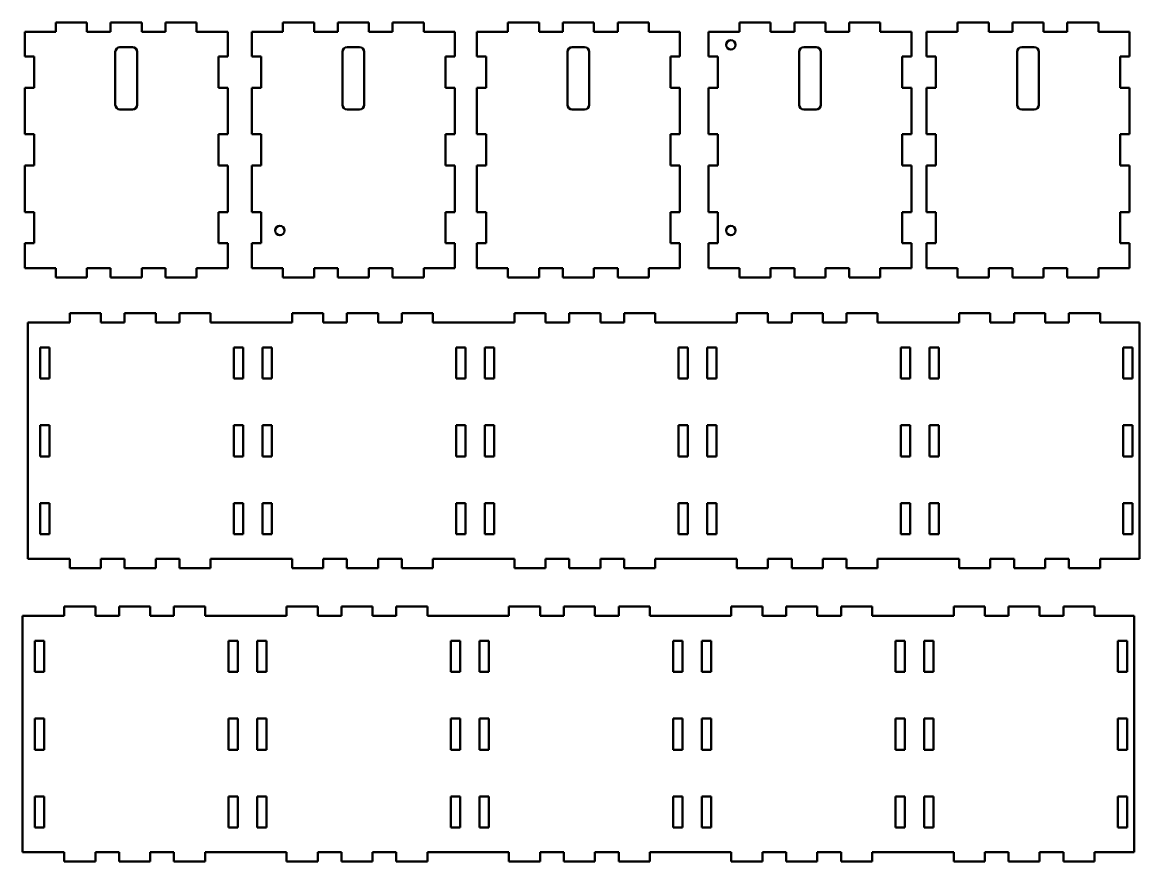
# Model space of a CAD drawing. Header units: millimetres. Extents: x 20 to 825, y 19 to 524.
# Drawn here: x 20.3 to 379.5, y 252.4 to 522.2 of the extents above; entities that cross this region are included whole.
import ezdxf

# ---------------------------------------------------------------- set-up
doc = ezdxf.new("R2010")
doc.units = ezdxf.units.MM
doc.layers.add('Visible (ANSI)', color=7, linetype='Continuous', lineweight=50)

msp = doc.modelspace()

# ---------------------------------------------------------------- linework, layer by layer
at = {"layer": 'Visible (ANSI)'}
for p, q in [((31.02, 522.17), (31.02, 519.17)), ((41.02, 522.17), (31.02, 522.17)), ((41.02, 519.17), (41.02, 522.17)), ((48.66, 522.17), (48.66, 519.17)), ((58.66, 522.17), (48.66, 522.17)), ((58.66, 519.17), (58.66, 522.17)), ((66.3, 522.17), (66.3, 519.17)), ((76.3, 522.17), (66.3, 522.17)), ((76.3, 519.17), (76.3, 522.17)), ((104.06, 522.17), (104.06, 519.17)), ((114.06, 522.17), (104.06, 522.17)), ((114.06, 519.17), (114.06, 522.17)), ((121.7, 522.17), (121.7, 519.17)), ((131.7, 522.17), (121.7, 522.17)), ((131.7, 519.17), (131.7, 522.17)), ((139.34, 522.17), (139.34, 519.17)), ((149.34, 522.17), (139.34, 522.17)), ((149.34, 519.17), (149.34, 522.17)), ((176.42, 522.17), (176.42, 519.17)), ((186.42, 522.17), (176.42, 522.17)), ((186.42, 519.17), (186.42, 522.17)), ((194.06, 522.17), (194.06, 519.17)), ((204.06, 522.17), (194.06, 522.17)), ((204.06, 519.17), (204.06, 522.17)), ((211.7, 522.17), (211.7, 519.17)), ((221.7, 522.17), (211.7, 522.17)), ((221.7, 519.17), (221.7, 522.17)), ((250.87, 522.17), (250.87, 519.17)), ((260.87, 522.17), (250.87, 522.17)), ((260.87, 519.17), (260.87, 522.17)), ((268.51, 522.17), (268.51, 519.17)), ((278.51, 522.17), (268.51, 522.17)), ((278.51, 519.17), (278.51, 522.17)), ((286.15, 522.17), (286.15, 519.17)), ((296.15, 522.17), (286.15, 522.17)), ((296.15, 519.17), (296.15, 522.17)), ((321, 522.17), (321, 519.17)), ((331, 522.17), (321, 522.17)), ((331, 519.17), (331, 522.17)), ((338.64, 522.17), (338.64, 519.17)), ((348.64, 522.17), (338.64, 522.17)), ((348.64, 519.17), (348.64, 522.17)), ((356.28, 522.17), (356.28, 519.17)), ((366.28, 522.17), (356.28, 522.17)), ((366.28, 519.17), (366.28, 522.17)), ((21.02, 519.17), (21.02, 511.17)), ((31.02, 519.17), (21.02, 519.17)), ((48.66, 519.17), (41.02, 519.17)), ((66.3, 519.17), (58.66, 519.17)), ((86.3, 519.17), (76.3, 519.17)), ((86.3, 511.17), (86.3, 519.17)), ((94.06, 519.17), (94.06, 511.17)), ((104.06, 519.17), (94.06, 519.17)), ((121.7, 519.17), (114.06, 519.17)), ((139.34, 519.17), (131.7, 519.17)), ((159.34, 519.17), (149.34, 519.17)), ((159.34, 511.17), (159.34, 519.17)), ((166.42, 519.17), (166.42, 511.17)), ((176.42, 519.17), (166.42, 519.17)), ((194.06, 519.17), (186.42, 519.17)), ((211.7, 519.17), (204.06, 519.17)), ((231.7, 519.17), (221.7, 519.17)), ((231.7, 511.17), (231.7, 519.17)), ((240.87, 519.17), (240.87, 511.17)), ((250.87, 519.17), (240.87, 519.17)), ((268.51, 519.17), (260.87, 519.17)), ((286.15, 519.17), (278.51, 519.17)), ((306.15, 519.17), (296.15, 519.17)), ((306.15, 511.17), (306.15, 519.17)), ((311, 519.17), (311, 511.17)), ((321, 519.17), (311, 519.17)), ((338.64, 519.17), (331, 519.17)), ((356.28, 519.17), (348.64, 519.17)), ((376.28, 519.17), (366.28, 519.17)), ((376.28, 511.17), (376.28, 519.17)), ((51.66, 514.17), (55.66, 514.17)), ((124.7, 514.17), (128.7, 514.17)), ((197.06, 514.17), (201.06, 514.17)), ((271.51, 514.17), (275.51, 514.17)), ((341.64, 514.17), (345.64, 514.17)), ((21.02, 511.17), (24.02, 511.17)), ((24.02, 511.17), (24.02, 501.17)), ((50.16, 495.67), (50.16, 512.67)), ((57.16, 512.67), (57.16, 495.67)), ((83.3, 511.17), (86.3, 511.17)), ((83.3, 501.17), (83.3, 511.17)), ((94.06, 511.17), (97.06, 511.17)), ((97.06, 511.17), (97.06, 501.17)), ((123.2, 495.67), (123.2, 512.67)), ((130.2, 512.67), (130.2, 495.67)), ((156.34, 511.17), (159.34, 511.17)), ((156.34, 501.17), (156.34, 511.17)), ((166.42, 511.17), (169.42, 511.17)), ((169.42, 511.17), (169.42, 501.17)), ((195.56, 495.67), (195.56, 512.67)), ((202.56, 512.67), (202.56, 495.67)), ((228.7, 511.17), (231.7, 511.17)), ((228.7, 501.17), (228.7, 511.17)), ((240.87, 511.17), (243.87, 511.17)), ((243.87, 511.17), (243.87, 501.17)), ((270.01, 495.67), (270.01, 512.67)), ((277.01, 512.67), (277.01, 495.67)), ((303.15, 511.17), (306.15, 511.17)), ((303.15, 501.17), (303.15, 511.17)), ((311, 511.17), (314, 511.17)), ((314, 511.17), (314, 501.17)), ((340.14, 495.67), (340.14, 512.67)), ((347.14, 512.67), (347.14, 495.67)), ((373.28, 511.17), (376.28, 511.17)), ((373.28, 501.17), (373.28, 511.17)), ((21.02, 501.17), (21.02, 486.17)), ((24.02, 501.17), (21.02, 501.17)), ((86.3, 501.17), (83.3, 501.17)), ((86.3, 486.17), (86.3, 501.17)), ((94.06, 501.17), (94.06, 486.17)), ((97.06, 501.17), (94.06, 501.17)), ((159.34, 501.17), (156.34, 501.17)), ((159.34, 486.17), (159.34, 501.17)), ((166.42, 501.17), (166.42, 486.17)), ((169.42, 501.17), (166.42, 501.17)), ((231.7, 501.17), (228.7, 501.17)), ((231.7, 486.17), (231.7, 501.17)), ((240.87, 501.17), (240.87, 486.17)), ((243.87, 501.17), (240.87, 501.17)), ((306.15, 501.17), (303.15, 501.17)), ((306.15, 486.17), (306.15, 501.17)), ((311, 501.17), (311, 486.17)), ((314, 501.17), (311, 501.17)), ((376.28, 501.17), (373.28, 501.17)), ((376.28, 486.17), (376.28, 501.17)), ((55.66, 494.17), (51.66, 494.17)), ((128.7, 494.17), (124.7, 494.17)), ((201.06, 494.17), (197.06, 494.17)), ((275.51, 494.17), (271.51, 494.17)), ((345.64, 494.17), (341.64, 494.17)), ((21.02, 486.17), (24.02, 486.17)), ((24.02, 486.17), (24.02, 476.17)), ((83.3, 486.17), (86.3, 486.17)), ((83.3, 476.17), (83.3, 486.17)), ((94.06, 486.17), (97.06, 486.17)), ((97.06, 486.17), (97.06, 476.17)), ((156.34, 486.17), (159.34, 486.17)), ((156.34, 476.17), (156.34, 486.17)), ((166.42, 486.17), (169.42, 486.17)), ((169.42, 486.17), (169.42, 476.17)), ((228.7, 486.17), (231.7, 486.17)), ((228.7, 476.17), (228.7, 486.17)), ((240.87, 486.17), (243.87, 486.17)), ((243.87, 486.17), (243.87, 476.17)), ((303.15, 486.17), (306.15, 486.17)), ((303.15, 476.17), (303.15, 486.17)), ((311, 486.17), (314, 486.17)), ((314, 486.17), (314, 476.17)), ((373.28, 486.17), (376.28, 486.17)), ((373.28, 476.17), (373.28, 486.17)), ((21.02, 476.17), (21.02, 461.17)), ((24.02, 476.17), (21.02, 476.17)), ((86.3, 476.17), (83.3, 476.17)), ((86.3, 461.17), (86.3, 476.17)), ((94.06, 476.17), (94.06, 461.17)), ((97.06, 476.17), (94.06, 476.17)), ((159.34, 476.17), (156.34, 476.17)), ((159.34, 461.17), (159.34, 476.17)), ((166.42, 476.17), (166.42, 461.17)), ((169.42, 476.17), (166.42, 476.17)), ((231.7, 476.17), (228.7, 476.17)), ((231.7, 461.17), (231.7, 476.17)), ((240.87, 476.17), (240.87, 461.17)), ((243.87, 476.17), (240.87, 476.17)), ((306.15, 476.17), (303.15, 476.17)), ((306.15, 461.17), (306.15, 476.17)), ((311, 476.17), (311, 461.17)), ((314, 476.17), (311, 476.17)), ((376.28, 476.17), (373.28, 476.17)), ((376.28, 461.17), (376.28, 476.17)), ((21.02, 461.17), (24.02, 461.17)), ((24.02, 461.17), (24.02, 451.17)), ((83.3, 461.17), (86.3, 461.17)), ((83.3, 451.17), (83.3, 461.17)), ((94.06, 461.17), (97.06, 461.17)), ((97.06, 461.17), (97.06, 451.17)), ((156.34, 461.17), (159.34, 461.17)), ((156.34, 451.17), (156.34, 461.17)), ((166.42, 461.17), (169.42, 461.17)), ((169.42, 461.17), (169.42, 451.17)), ((228.7, 461.17), (231.7, 461.17)), ((228.7, 451.17), (228.7, 461.17)), ((240.87, 461.17), (243.87, 461.17)), ((243.87, 461.17), (243.87, 451.17)), ((303.15, 461.17), (306.15, 461.17)), ((303.15, 451.17), (303.15, 461.17)), ((311, 461.17), (314, 461.17)), ((314, 461.17), (314, 451.17)), ((373.28, 461.17), (376.28, 461.17)), ((373.28, 451.17), (373.28, 461.17)), ((21.02, 451.17), (21.02, 443.17)), ((24.02, 451.17), (21.02, 451.17)), ((86.3, 451.17), (83.3, 451.17)), ((86.3, 443.17), (86.3, 451.17)), ((94.06, 451.17), (94.06, 443.17)), ((97.06, 451.17), (94.06, 451.17)), ((159.34, 451.17), (156.34, 451.17)), ((159.34, 443.17), (159.34, 451.17)), ((166.42, 451.17), (166.42, 443.17)), ((169.42, 451.17), (166.42, 451.17)), ((231.7, 451.17), (228.7, 451.17)), ((231.7, 443.17), (231.7, 451.17)), ((240.87, 451.17), (240.87, 443.17)), ((243.87, 451.17), (240.87, 451.17)), ((306.15, 451.17), (303.15, 451.17)), ((306.15, 443.17), (306.15, 451.17)), ((311, 451.17), (311, 443.17)), ((314, 451.17), (311, 451.17)), ((376.28, 451.17), (373.28, 451.17)), ((376.28, 443.17), (376.28, 451.17)), ((21.02, 443.17), (31.02, 443.17)), ((31.02, 443.17), (31.02, 440.17)), ((41.02, 443.17), (48.66, 443.17)), ((41.02, 440.17), (41.02, 443.17)), ((48.66, 443.17), (48.66, 440.17)), ((58.66, 443.17), (66.3, 443.17)), ((58.66, 440.17), (58.66, 443.17)), ((66.3, 443.17), (66.3, 440.17)), ((76.3, 443.17), (86.3, 443.17)), ((76.3, 440.17), (76.3, 443.17)), ((94.06, 443.17), (104.06, 443.17)), ((104.06, 443.17), (104.06, 440.17)), ((114.06, 443.17), (121.7, 443.17)), ((114.06, 440.17), (114.06, 443.17)), ((121.7, 443.17), (121.7, 440.17)), ((131.7, 443.17), (139.34, 443.17)), ((131.7, 440.17), (131.7, 443.17)), ((139.34, 443.17), (139.34, 440.17)), ((149.34, 443.17), (159.34, 443.17)), ((149.34, 440.17), (149.34, 443.17)), ((166.42, 443.17), (176.42, 443.17)), ((176.42, 443.17), (176.42, 440.17)), ((186.42, 443.17), (194.06, 443.17)), ((186.42, 440.17), (186.42, 443.17)), ((194.06, 443.17), (194.06, 440.17)), ((204.06, 443.17), (211.7, 443.17)), ((204.06, 440.17), (204.06, 443.17)), ((211.7, 443.17), (211.7, 440.17)), ((221.7, 443.17), (231.7, 443.17)), ((221.7, 440.17), (221.7, 443.17)), ((240.87, 443.17), (250.87, 443.17)), ((250.87, 443.17), (250.87, 440.17)), ((260.87, 443.17), (268.51, 443.17)), ((260.87, 440.17), (260.87, 443.17)), ((268.51, 443.17), (268.51, 440.17)), ((278.51, 443.17), (286.15, 443.17)), ((278.51, 440.17), (278.51, 443.17)), ((286.15, 443.17), (286.15, 440.17)), ((296.15, 443.17), (306.15, 443.17)), ((296.15, 440.17), (296.15, 443.17)), ((311, 443.17), (321, 443.17)), ((321, 443.17), (321, 440.17)), ((331, 443.17), (338.64, 443.17)), ((331, 440.17), (331, 443.17)), ((338.64, 443.17), (338.64, 440.17)), ((348.64, 443.17), (356.28, 443.17)), ((348.64, 440.17), (348.64, 443.17)), ((356.28, 443.17), (356.28, 440.17)), ((366.28, 443.17), (376.28, 443.17)), ((366.28, 440.17), (366.28, 443.17)), ((31.02, 440.17), (41.02, 440.17)), ((48.66, 440.17), (58.66, 440.17)), ((66.3, 440.17), (76.3, 440.17)), ((104.06, 440.17), (114.06, 440.17)), ((121.7, 440.17), (131.7, 440.17)), ((139.34, 440.17), (149.34, 440.17)), ((176.42, 440.17), (186.42, 440.17)), ((194.06, 440.17), (204.06, 440.17)), ((211.7, 440.17), (221.7, 440.17)), ((250.87, 440.17), (260.87, 440.17)), ((268.51, 440.17), (278.51, 440.17)), ((286.15, 440.17), (296.15, 440.17)), ((321, 440.17), (331, 440.17)), ((338.64, 440.17), (348.64, 440.17)), ((356.28, 440.17), (366.28, 440.17)), ((35.51, 428.65), (35.51, 425.65)), ((45.51, 428.65), (35.51, 428.65)), ((45.51, 425.65), (45.51, 428.65)), ((53.15, 428.65), (53.15, 425.65)), ((63.15, 428.65), (53.15, 428.65)), ((63.15, 425.65), (63.15, 428.65)), ((70.79, 428.65), (70.79, 425.65)), ((80.79, 428.65), (70.79, 428.65)), ((80.79, 425.65), (80.79, 428.65)), ((107.01, 428.65), (107.01, 425.65)), ((117.01, 428.65), (107.01, 428.65)), ((117.01, 425.65), (117.01, 428.65)), ((124.65, 428.65), (124.65, 425.65)), ((134.65, 428.65), (124.65, 428.65)), ((134.65, 425.65), (134.65, 428.65)), ((142.29, 428.65), (142.29, 425.65)), ((152.29, 428.65), (142.29, 428.65)), ((152.29, 425.65), (152.29, 428.65)), ((178.51, 428.65), (178.51, 425.65)), ((188.51, 428.65), (178.51, 428.65)), ((188.51, 425.65), (188.51, 428.65)), ((196.15, 428.65), (196.15, 425.65)), ((206.15, 428.65), (196.15, 428.65)), ((206.15, 425.65), (206.15, 428.65)), ((213.79, 428.65), (213.79, 425.65)), ((223.79, 428.65), (213.79, 428.65)), ((223.79, 425.65), (223.79, 428.65)), ((250.01, 428.65), (250.01, 425.65)), ((260.01, 428.65), (250.01, 428.65)), ((260.01, 425.65), (260.01, 428.65)), ((267.65, 428.65), (267.65, 425.65)), ((277.65, 428.65), (267.65, 428.65)), ((277.65, 425.65), (277.65, 428.65)), ((285.29, 428.65), (285.29, 425.65)), ((295.29, 428.65), (285.29, 428.65)), ((295.29, 425.65), (295.29, 428.65)), ((321.51, 428.65), (321.51, 425.65)), ((331.51, 428.65), (321.51, 428.65)), ((331.51, 425.65), (331.51, 428.65)), ((339.15, 428.65), (339.15, 425.65)), ((349.15, 428.65), (339.15, 428.65)), ((349.15, 425.65), (349.15, 428.65)), ((356.79, 428.65), (356.79, 425.65)), ((366.79, 428.65), (356.79, 428.65)), ((366.79, 425.65), (366.79, 428.65)), ((22.04, 425.65), (22.04, 349.65)), ((35.51, 425.65), (22.04, 425.65)), ((53.15, 425.65), (45.51, 425.65)), ((70.79, 425.65), (63.15, 425.65)), ((107.01, 425.65), (80.79, 425.65)), ((124.65, 425.65), (117.01, 425.65)), ((142.29, 425.65), (134.65, 425.65)), ((178.51, 425.65), (152.29, 425.65)), ((196.15, 425.65), (188.51, 425.65)), ((213.79, 425.65), (206.15, 425.65)), ((250.01, 425.65), (223.79, 425.65)), ((267.65, 425.65), (260.01, 425.65)), ((285.29, 425.65), (277.65, 425.65)), ((321.51, 425.65), (295.29, 425.65)), ((339.15, 425.65), (331.51, 425.65)), ((356.79, 425.65), (349.15, 425.65)), ((379.54, 425.65), (366.79, 425.65)), ((379.54, 349.65), (379.54, 425.65)), ((26.01, 417.65), (29.01, 417.65)), ((26.01, 407.65), (26.01, 417.65)), ((29.01, 417.65), (29.01, 407.65)), ((88.29, 417.65), (91.29, 417.65)), ((88.29, 407.65), (88.29, 417.65)), ((91.29, 417.65), (91.29, 407.65)), ((97.51, 417.65), (100.51, 417.65)), ((97.51, 407.65), (97.51, 417.65)), ((100.51, 417.65), (100.51, 407.65)), ((159.79, 417.65), (162.79, 417.65)), ((159.79, 407.65), (159.79, 417.65)), ((162.79, 417.65), (162.79, 407.65)), ((169.01, 417.65), (172.01, 417.65)), ((169.01, 407.65), (169.01, 417.65)), ((172.01, 417.65), (172.01, 407.65)), ((231.29, 417.65), (234.29, 417.65)), ((231.29, 407.65), (231.29, 417.65)), ((234.29, 417.65), (234.29, 407.65)), ((240.51, 417.65), (243.51, 417.65)), ((240.51, 407.65), (240.51, 417.65)), ((243.51, 417.65), (243.51, 407.65)), ((302.79, 417.65), (305.79, 417.65)), ((302.79, 407.65), (302.79, 417.65)), ((305.79, 417.65), (305.79, 407.65)), ((312.01, 417.65), (315.01, 417.65)), ((312.01, 407.65), (312.01, 417.65)), ((315.01, 417.65), (315.01, 407.65)), ((374.29, 417.65), (377.29, 417.65)), ((374.29, 407.65), (374.29, 417.65)), ((377.29, 417.65), (377.29, 407.65)), ((29.01, 407.65), (26.01, 407.65)), ((91.29, 407.65), (88.29, 407.65)), ((100.51, 407.65), (97.51, 407.65)), ((162.79, 407.65), (159.79, 407.65)), ((172.01, 407.65), (169.01, 407.65)), ((234.29, 407.65), (231.29, 407.65)), ((243.51, 407.65), (240.51, 407.65)), ((305.79, 407.65), (302.79, 407.65)), ((315.01, 407.65), (312.01, 407.65)), ((377.29, 407.65), (374.29, 407.65)), ((26.01, 392.65), (29.01, 392.65)), ((26.01, 382.65), (26.01, 392.65)), ((29.01, 392.65), (29.01, 382.65)), ((88.29, 392.65), (91.29, 392.65)), ((88.29, 382.65), (88.29, 392.65)), ((91.29, 392.65), (91.29, 382.65)), ((97.51, 392.65), (100.51, 392.65)), ((97.51, 382.65), (97.51, 392.65)), ((100.51, 392.65), (100.51, 382.65)), ((159.79, 392.65), (162.79, 392.65)), ((159.79, 382.65), (159.79, 392.65)), ((162.79, 392.65), (162.79, 382.65)), ((169.01, 392.65), (172.01, 392.65)), ((169.01, 382.65), (169.01, 392.65)), ((172.01, 392.65), (172.01, 382.65)), ((231.29, 392.65), (234.29, 392.65)), ((231.29, 382.65), (231.29, 392.65)), ((234.29, 392.65), (234.29, 382.65)), ((240.51, 392.65), (243.51, 392.65)), ((240.51, 382.65), (240.51, 392.65)), ((243.51, 392.65), (243.51, 382.65)), ((302.79, 392.65), (305.79, 392.65)), ((302.79, 382.65), (302.79, 392.65)), ((305.79, 392.65), (305.79, 382.65)), ((312.01, 392.65), (315.01, 392.65)), ((312.01, 382.65), (312.01, 392.65)), ((315.01, 392.65), (315.01, 382.65)), ((374.29, 392.65), (377.29, 392.65)), ((374.29, 382.65), (374.29, 392.65)), ((377.29, 392.65), (377.29, 382.65)), ((29.01, 382.65), (26.01, 382.65)), ((91.29, 382.65), (88.29, 382.65)), ((100.51, 382.65), (97.51, 382.65)), ((162.79, 382.65), (159.79, 382.65)), ((172.01, 382.65), (169.01, 382.65)), ((234.29, 382.65), (231.29, 382.65)), ((243.51, 382.65), (240.51, 382.65)), ((305.79, 382.65), (302.79, 382.65)), ((315.01, 382.65), (312.01, 382.65)), ((377.29, 382.65), (374.29, 382.65)), ((26.01, 357.65), (26.01, 367.65)), ((26.01, 367.65), (29.01, 367.65)), ((29.01, 367.65), (29.01, 357.65)), ((88.29, 367.65), (91.29, 367.65)), ((88.29, 357.65), (88.29, 367.65)), ((91.29, 367.65), (91.29, 357.65)), ((97.51, 357.65), (97.51, 367.65)), ((97.51, 367.65), (100.51, 367.65)), ((100.51, 367.65), (100.51, 357.65)), ((159.79, 367.65), (162.79, 367.65)), ((159.79, 357.65), (159.79, 367.65)), ((162.79, 367.65), (162.79, 357.65)), ((169.01, 357.65), (169.01, 367.65)), ((169.01, 367.65), (172.01, 367.65)), ((172.01, 367.65), (172.01, 357.65)), ((231.29, 367.65), (234.29, 367.65)), ((231.29, 357.65), (231.29, 367.65)), ((234.29, 367.65), (234.29, 357.65)), ((240.51, 357.65), (240.51, 367.65)), ((240.51, 367.65), (243.51, 367.65)), ((243.51, 367.65), (243.51, 357.65)), ((302.79, 367.65), (305.79, 367.65)), ((302.79, 357.65), (302.79, 367.65)), ((305.79, 367.65), (305.79, 357.65)), ((312.01, 357.65), (312.01, 367.65)), ((312.01, 367.65), (315.01, 367.65)), ((315.01, 367.65), (315.01, 357.65)), ((374.29, 367.65), (377.29, 367.65)), ((374.29, 357.65), (374.29, 367.65)), ((377.29, 367.65), (377.29, 357.65)), ((29.01, 357.65), (26.01, 357.65)), ((91.29, 357.65), (88.29, 357.65)), ((100.51, 357.65), (97.51, 357.65)), ((162.79, 357.65), (159.79, 357.65)), ((172.01, 357.65), (169.01, 357.65)), ((234.29, 357.65), (231.29, 357.65)), ((243.51, 357.65), (240.51, 357.65)), ((305.79, 357.65), (302.79, 357.65)), ((315.01, 357.65), (312.01, 357.65)), ((377.29, 357.65), (374.29, 357.65)), ((22.04, 349.65), (35.51, 349.65)), ((35.51, 349.65), (35.51, 346.65)), ((45.51, 349.65), (53.15, 349.65)), ((45.51, 346.65), (45.51, 349.65)), ((53.15, 349.65), (53.15, 346.65)), ((63.15, 349.65), (70.79, 349.65)), ((63.15, 346.65), (63.15, 349.65)), ((70.79, 349.65), (70.79, 346.65)), ((80.79, 346.65), (80.79, 349.65)), ((80.79, 349.65), (107.01, 349.65)), ((107.01, 349.65), (107.01, 346.65)), ((117.01, 349.65), (124.65, 349.65)), ((117.01, 346.65), (117.01, 349.65)), ((124.65, 349.65), (124.65, 346.65)), ((134.65, 349.65), (142.29, 349.65)), ((134.65, 346.65), (134.65, 349.65)), ((142.29, 349.65), (142.29, 346.65)), ((152.29, 349.65), (178.51, 349.65)), ((152.29, 346.65), (152.29, 349.65)), ((178.51, 349.65), (178.51, 346.65)), ((188.51, 349.65), (196.15, 349.65)), ((188.51, 346.65), (188.51, 349.65)), ((196.15, 349.65), (196.15, 346.65)), ((206.15, 349.65), (213.79, 349.65)), ((206.15, 346.65), (206.15, 349.65)), ((213.79, 349.65), (213.79, 346.65)), ((223.79, 349.65), (250.01, 349.65)), ((223.79, 346.65), (223.79, 349.65)), ((250.01, 349.65), (250.01, 346.65)), ((260.01, 349.65), (267.65, 349.65)), ((260.01, 346.65), (260.01, 349.65)), ((267.65, 349.65), (267.65, 346.65)), ((277.65, 349.65), (285.29, 349.65)), ((277.65, 346.65), (277.65, 349.65)), ((285.29, 349.65), (285.29, 346.65)), ((295.29, 349.65), (321.51, 349.65)), ((295.29, 346.65), (295.29, 349.65)), ((321.51, 349.65), (321.51, 346.65)), ((331.51, 349.65), (339.15, 349.65)), ((331.51, 346.65), (331.51, 349.65)), ((339.15, 349.65), (339.15, 346.65)), ((349.15, 349.65), (356.79, 349.65)), ((349.15, 346.65), (349.15, 349.65)), ((356.79, 349.65), (356.79, 346.65)), ((366.79, 349.65), (379.54, 349.65)), ((366.79, 346.65), (366.79, 349.65)), ((35.51, 346.65), (45.51, 346.65)), ((53.15, 346.65), (63.15, 346.65)), ((70.79, 346.65), (80.79, 346.65)), ((107.01, 346.65), (117.01, 346.65)), ((124.65, 346.65), (134.65, 346.65)), ((142.29, 346.65), (152.29, 346.65)), ((178.51, 346.65), (188.51, 346.65)), ((196.15, 346.65), (206.15, 346.65)), ((213.79, 346.65), (223.79, 346.65)), ((250.01, 346.65), (260.01, 346.65)), ((267.65, 346.65), (277.65, 346.65)), ((285.29, 346.65), (295.29, 346.65)), ((321.51, 346.65), (331.51, 346.65)), ((339.15, 346.65), (349.15, 346.65)), ((356.79, 346.65), (366.79, 346.65)), ((33.74, 334.35), (33.74, 331.35)), ((43.74, 334.35), (33.74, 334.35)), ((43.74, 331.35), (43.74, 334.35)), ((51.38, 334.35), (51.38, 331.35)), ((61.38, 334.35), (51.38, 334.35)), ((61.38, 331.35), (61.38, 334.35)), ((69.02, 334.35), (69.02, 331.35)), ((79.02, 334.35), (69.02, 334.35)), ((79.02, 331.35), (79.02, 334.35)), ((105.24, 334.35), (105.24, 331.35)), ((115.24, 334.35), (105.24, 334.35)), ((115.24, 331.35), (115.24, 334.35)), ((122.88, 334.35), (122.88, 331.35)), ((132.88, 334.35), (122.88, 334.35)), ((132.88, 331.35), (132.88, 334.35)), ((140.52, 334.35), (140.52, 331.35)), ((150.52, 334.35), (140.52, 334.35)), ((150.52, 331.35), (150.52, 334.35)), ((176.74, 334.35), (176.74, 331.35)), ((186.74, 334.35), (176.74, 334.35)), ((186.74, 331.35), (186.74, 334.35)), ((194.38, 334.35), (194.38, 331.35)), ((204.38, 334.35), (194.38, 334.35)), ((204.38, 331.35), (204.38, 334.35)), ((212.02, 334.35), (212.02, 331.35)), ((222.02, 334.35), (212.02, 334.35)), ((222.02, 331.35), (222.02, 334.35)), ((248.24, 334.35), (248.24, 331.35)), ((258.24, 334.35), (248.24, 334.35)), ((258.24, 331.35), (258.24, 334.35)), ((265.88, 334.35), (265.88, 331.35)), ((275.88, 334.35), (265.88, 334.35)), ((275.88, 331.35), (275.88, 334.35)), ((283.52, 334.35), (283.52, 331.35)), ((293.52, 334.35), (283.52, 334.35)), ((293.52, 331.35), (293.52, 334.35)), ((319.74, 334.35), (319.74, 331.35)), ((329.74, 334.35), (319.74, 334.35)), ((329.74, 331.35), (329.74, 334.35)), ((337.38, 334.35), (337.38, 331.35)), ((347.38, 334.35), (337.38, 334.35)), ((347.38, 331.35), (347.38, 334.35)), ((355.02, 334.35), (355.02, 331.35)), ((365.02, 334.35), (355.02, 334.35)), ((365.02, 331.35), (365.02, 334.35)), ((20.27, 331.35), (20.27, 255.35)), ((33.74, 331.35), (20.27, 331.35)), ((51.38, 331.35), (43.74, 331.35)), ((69.02, 331.35), (61.38, 331.35)), ((105.24, 331.35), (79.02, 331.35)), ((122.88, 331.35), (115.24, 331.35)), ((140.52, 331.35), (132.88, 331.35)), ((176.74, 331.35), (150.52, 331.35)), ((194.38, 331.35), (186.74, 331.35)), ((212.02, 331.35), (204.38, 331.35)), ((248.24, 331.35), (222.02, 331.35)), ((265.88, 331.35), (258.24, 331.35)), ((283.52, 331.35), (275.88, 331.35)), ((319.74, 331.35), (293.52, 331.35)), ((337.38, 331.35), (329.74, 331.35)), ((355.02, 331.35), (347.38, 331.35)), ((377.77, 331.35), (365.02, 331.35)), ((377.77, 255.35), (377.77, 331.35)), ((24.24, 313.35), (24.24, 323.35)), ((24.24, 323.35), (27.24, 323.35)), ((27.24, 323.35), (27.24, 313.35)), ((86.52, 323.35), (89.52, 323.35)), ((86.52, 313.35), (86.52, 323.35)), ((89.52, 323.35), (89.52, 313.35)), ((95.74, 313.35), (95.74, 323.35)), ((95.74, 323.35), (98.74, 323.35)), ((98.74, 323.35), (98.74, 313.35)), ((158.02, 323.35), (161.02, 323.35)), ((158.02, 313.35), (158.02, 323.35)), ((161.02, 323.35), (161.02, 313.35)), ((167.24, 313.35), (167.24, 323.35)), ((167.24, 323.35), (170.24, 323.35)), ((170.24, 323.35), (170.24, 313.35)), ((229.52, 323.35), (232.52, 323.35)), ((229.52, 313.35), (229.52, 323.35)), ((232.52, 323.35), (232.52, 313.35)), ((238.74, 313.35), (238.74, 323.35)), ((238.74, 323.35), (241.74, 323.35)), ((241.74, 323.35), (241.74, 313.35)), ((301.02, 323.35), (304.02, 323.35)), ((301.02, 313.35), (301.02, 323.35)), ((304.02, 323.35), (304.02, 313.35)), ((310.24, 313.35), (310.24, 323.35)), ((310.24, 323.35), (313.24, 323.35)), ((313.24, 323.35), (313.24, 313.35)), ((372.52, 323.35), (375.52, 323.35)), ((372.52, 313.35), (372.52, 323.35)), ((375.52, 323.35), (375.52, 313.35)), ((27.24, 313.35), (24.24, 313.35)), ((89.52, 313.35), (86.52, 313.35)), ((98.74, 313.35), (95.74, 313.35)), ((161.02, 313.35), (158.02, 313.35)), ((170.24, 313.35), (167.24, 313.35)), ((232.52, 313.35), (229.52, 313.35)), ((241.74, 313.35), (238.74, 313.35)), ((304.02, 313.35), (301.02, 313.35)), ((313.24, 313.35), (310.24, 313.35)), ((375.52, 313.35), (372.52, 313.35)), ((24.24, 298.35), (27.24, 298.35)), ((24.24, 288.35), (24.24, 298.35)), ((27.24, 298.35), (27.24, 288.35)), ((86.52, 288.35), (86.52, 298.35)), ((86.52, 298.35), (89.52, 298.35)), ((89.52, 298.35), (89.52, 288.35)), ((95.74, 298.35), (98.74, 298.35)), ((95.74, 288.35), (95.74, 298.35)), ((98.74, 298.35), (98.74, 288.35)), ((158.02, 288.35), (158.02, 298.35)), ((158.02, 298.35), (161.02, 298.35)), ((161.02, 298.35), (161.02, 288.35)), ((167.24, 298.35), (170.24, 298.35)), ((167.24, 288.35), (167.24, 298.35)), ((170.24, 298.35), (170.24, 288.35)), ((229.52, 288.35), (229.52, 298.35)), ((229.52, 298.35), (232.52, 298.35)), ((232.52, 298.35), (232.52, 288.35)), ((238.74, 298.35), (241.74, 298.35)), ((238.74, 288.35), (238.74, 298.35)), ((241.74, 298.35), (241.74, 288.35)), ((301.02, 288.35), (301.02, 298.35)), ((301.02, 298.35), (304.02, 298.35)), ((304.02, 298.35), (304.02, 288.35)), ((310.24, 298.35), (313.24, 298.35)), ((310.24, 288.35), (310.24, 298.35)), ((313.24, 298.35), (313.24, 288.35)), ((372.52, 288.35), (372.52, 298.35)), ((372.52, 298.35), (375.52, 298.35)), ((375.52, 298.35), (375.52, 288.35)), ((27.24, 288.35), (24.24, 288.35)), ((89.52, 288.35), (86.52, 288.35)), ((98.74, 288.35), (95.74, 288.35)), ((161.02, 288.35), (158.02, 288.35)), ((170.24, 288.35), (167.24, 288.35)), ((232.52, 288.35), (229.52, 288.35)), ((241.74, 288.35), (238.74, 288.35)), ((304.02, 288.35), (301.02, 288.35)), ((313.24, 288.35), (310.24, 288.35)), ((375.52, 288.35), (372.52, 288.35)), ((24.24, 273.35), (27.24, 273.35)), ((24.24, 263.35), (24.24, 273.35)), ((27.24, 273.35), (27.24, 263.35)), ((86.52, 273.35), (89.52, 273.35)), ((86.52, 263.35), (86.52, 273.35)), ((89.52, 273.35), (89.52, 263.35)), ((95.74, 273.35), (98.74, 273.35)), ((95.74, 263.35), (95.74, 273.35)), ((98.74, 273.35), (98.74, 263.35)), ((158.02, 273.35), (161.02, 273.35)), ((158.02, 263.35), (158.02, 273.35)), ((161.02, 273.35), (161.02, 263.35)), ((167.24, 273.35), (170.24, 273.35)), ((167.24, 263.35), (167.24, 273.35)), ((170.24, 273.35), (170.24, 263.35)), ((229.52, 273.35), (232.52, 273.35)), ((229.52, 263.35), (229.52, 273.35)), ((232.52, 273.35), (232.52, 263.35)), ((238.74, 273.35), (241.74, 273.35)), ((238.74, 263.35), (238.74, 273.35)), ((241.74, 273.35), (241.74, 263.35)), ((301.02, 273.35), (304.02, 273.35)), ((301.02, 263.35), (301.02, 273.35)), ((304.02, 273.35), (304.02, 263.35)), ((310.24, 273.35), (313.24, 273.35)), ((310.24, 263.35), (310.24, 273.35)), ((313.24, 273.35), (313.24, 263.35)), ((372.52, 273.35), (375.52, 273.35)), ((372.52, 263.35), (372.52, 273.35)), ((375.52, 273.35), (375.52, 263.35)), ((27.24, 263.35), (24.24, 263.35)), ((89.52, 263.35), (86.52, 263.35)), ((98.74, 263.35), (95.74, 263.35)), ((161.02, 263.35), (158.02, 263.35)), ((170.24, 263.35), (167.24, 263.35)), ((232.52, 263.35), (229.52, 263.35)), ((241.74, 263.35), (238.74, 263.35)), ((304.02, 263.35), (301.02, 263.35)), ((313.24, 263.35), (310.24, 263.35)), ((375.52, 263.35), (372.52, 263.35)), ((20.27, 255.35), (33.74, 255.35)), ((33.74, 255.35), (33.74, 252.35)), ((43.74, 255.35), (51.38, 255.35)), ((43.74, 252.35), (43.74, 255.35)), ((51.38, 255.35), (51.38, 252.35)), ((61.38, 255.35), (69.02, 255.35)), ((61.38, 252.35), (61.38, 255.35)), ((69.02, 255.35), (69.02, 252.35)), ((79.02, 255.35), (105.24, 255.35)), ((79.02, 252.35), (79.02, 255.35)), ((105.24, 255.35), (105.24, 252.35)), ((115.24, 255.35), (122.88, 255.35)), ((115.24, 252.35), (115.24, 255.35)), ((122.88, 255.35), (122.88, 252.35)), ((132.88, 255.35), (140.52, 255.35)), ((132.88, 252.35), (132.88, 255.35)), ((140.52, 255.35), (140.52, 252.35)), ((150.52, 255.35), (176.74, 255.35)), ((150.52, 252.35), (150.52, 255.35)), ((176.74, 255.35), (176.74, 252.35)), ((186.74, 255.35), (194.38, 255.35)), ((186.74, 252.35), (186.74, 255.35)), ((194.38, 255.35), (194.38, 252.35)), ((204.38, 255.35), (212.02, 255.35)), ((204.38, 252.35), (204.38, 255.35)), ((212.02, 255.35), (212.02, 252.35)), ((222.02, 255.35), (248.24, 255.35)), ((222.02, 252.35), (222.02, 255.35)), ((248.24, 255.35), (248.24, 252.35)), ((258.24, 255.35), (265.88, 255.35)), ((258.24, 252.35), (258.24, 255.35)), ((265.88, 255.35), (265.88, 252.35)), ((275.88, 255.35), (283.52, 255.35)), ((275.88, 252.35), (275.88, 255.35)), ((283.52, 255.35), (283.52, 252.35)), ((293.52, 255.35), (319.74, 255.35)), ((293.52, 252.35), (293.52, 255.35)), ((319.74, 255.35), (319.74, 252.35)), ((329.74, 255.35), (337.38, 255.35)), ((329.74, 252.35), (329.74, 255.35)), ((337.38, 255.35), (337.38, 252.35)), ((347.38, 255.35), (355.02, 255.35)), ((347.38, 252.35), (347.38, 255.35)), ((355.02, 255.35), (355.02, 252.35)), ((365.02, 255.35), (377.77, 255.35)), ((365.02, 252.35), (365.02, 255.35)), ((33.74, 252.35), (43.74, 252.35)), ((51.38, 252.35), (61.38, 252.35)), ((69.02, 252.35), (79.02, 252.35)), ((105.24, 252.35), (115.24, 252.35)), ((122.88, 252.35), (132.88, 252.35)), ((140.52, 252.35), (150.52, 252.35)), ((176.74, 252.35), (186.74, 252.35)), ((194.38, 252.35), (204.38, 252.35)), ((212.02, 252.35), (222.02, 252.35)), ((248.24, 252.35), (258.24, 252.35)), ((265.88, 252.35), (275.88, 252.35)), ((283.52, 252.35), (293.52, 252.35)), ((319.74, 252.35), (329.74, 252.35)), ((337.38, 252.35), (347.38, 252.35)), ((355.02, 252.35), (365.02, 252.35))]:
    msp.add_line(p, q, dxfattribs=at)
for centre in [(248.12, 514.92), (103.07, 455.23), (248.12, 455.23)]:
    msp.add_circle(centre, 1.5, dxfattribs=at)
for centre, start, end in [((51.66, 512.67), 90, 180), ((55.66, 512.67), 0, 90), ((124.7, 512.67), 90, 180), ((128.7, 512.67), 0, 90), ((197.06, 512.67), 90, 180), ((201.06, 512.67), 0, 90), ((271.51, 512.67), 90, 180), ((275.51, 512.67), 0, 90), ((341.64, 512.67), 90, 180), ((345.64, 512.67), 0, 90), ((51.66, 495.67), 180, 270), ((55.66, 495.67), 270, 0), ((124.7, 495.67), 180, 270), ((128.7, 495.67), 270, 0), ((197.06, 495.67), 180, 270), ((201.06, 495.67), 270, 0), ((271.51, 495.67), 180, 270), ((275.51, 495.67), 270, 0), ((341.64, 495.67), 180, 270), ((345.64, 495.67), 270, 0)]:
    msp.add_arc(centre, 1.5, start, end, dxfattribs=at)

doc.saveas('drawing.dxf')
